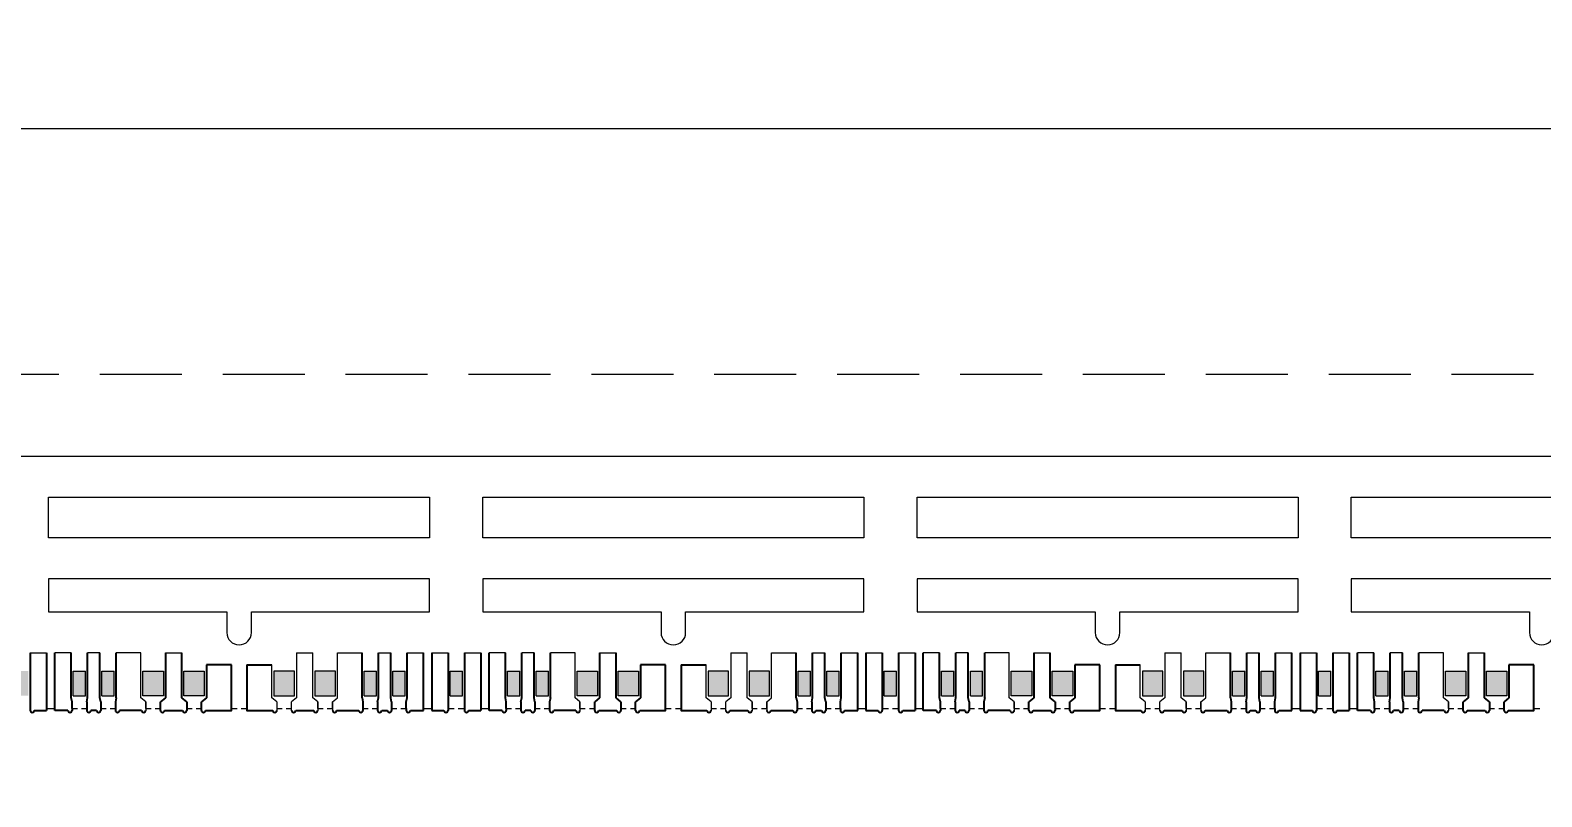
# Model space of a CAD drawing. Header units: millimetres. Extents: x 4026 to 4299, y 1527 to 1783.
# Drawn here: x 4105.99 to 4124.44, y 1739.06 to 1748.42 of the extents above; entities that cross this region are included whole.
import ezdxf

# ---------------------------------------------------------------- set-up
doc = ezdxf.new("R2010")
doc.units = ezdxf.units.MM
doc.linetypes.add('HIDDEN', pattern=[0.375, 0.25, -0.125])
doc.layers.add('1', color=7, linetype='Continuous')
doc.layers.add('1D', color=4, linetype='Continuous')
doc.layers.add('AM_8', color=3, linetype='Continuous', lineweight=15)
doc.layers.add('标注线', color=3, linetype='Continuous', lineweight=18)
doc.styles.get("Standard").update_dxf_attribs({"font": ''})
doc.styles.get('Standard').set_extended_font_data('SimSun')
doc.dimstyles.new('ISO-25', dxfattribs={"dimtxt": 0.1, "dimasz": 0.08, "dimexe": 0.015, "dimexo": 0.015, "dimgap": 0.02, "dimtad": 0, "dimzin": 1, "dimdsep": 46, "dimtxsty": 'Standard', "dimcen": 0.1, "dimadec": 0, "dimazin": 0, "dimtfac": 1, "dimtmove": 0, "dimatfit": 3, "dimfxl": 1, "dimarcsym": 0})

# ---------------------------------------------------------------- blocks, each defined once
blk = doc.blocks.new('*D84')
at = {"layer": 'Defpoints', "color": 0}
for p in [(4129.593, 1745.709), (4094.843, 1673.221), (4096.641, 1661.293)]:
    blk.add_point(p, dxfattribs=at)
at = {"layer": '标注线', "color": 0, "lineweight": 5}
for p, q in [((4094.843, 1673.206), (4094.843, 1665.293)), ((4094.843, 1665.293), (4096.641, 1663.293)), ((4096.641, 1663.293), (4096.641, 1661.293))]:
    blk.add_line(p, q, dxfattribs=at)
at = {"layer": '标注线', "color": 0, "lineweight": 5, "insert": (4096.641, 1658.896), "char_height": 1.15, "attachment_point": 5, "rotation": 90}
blk.add_mtext('34.750', dxfattribs=at)

msp = doc.modelspace()

# ---------------------------------------------------------------- hatches: boundary and pattern name
at = {"layer": 'AM_8', "linetype": 'ByBlock'}
h = msp.add_hatch(dxfattribs=at)
h.set_pattern_fill('GLASS', color=3, scale=0.002)
h.set_pattern_definition([(123.6901, (5.33048, 3416.407292), (-0.050800067793, 0.101599977535), [0.018316194, -0.1648457968]), (123.6901, (5.331496, 3416.41034), (-0.050800067793, 0.101599977535), [0.0109897164, -0.1721722744]), (123.6901, (5.3254, 3416.41034), (-0.050800067793, 0.101599977535), [0.0109897164, -0.1721722744])])
h.paths.add_polyline_path([(4103.6681, 1740.5964), (4103.6681, 1740.2964), (4103.9181, 1740.2964), (4103.9181, 1740.5964)])
h.paths.add_polyline_path([(4104.1681, 1740.5964), (4104.1681, 1740.2964), (4104.4181, 1740.2964), (4104.4181, 1740.5964)])
h.paths.add_polyline_path([(4107.3681, 1740.2964), (4107.3681, 1740.5964), (4107.6181, 1740.5964), (4107.6181, 1740.2964)])
h.paths.add_polyline_path([(4107.8681, 1740.2964), (4107.8681, 1740.5964), (4108.1181, 1740.5964), (4108.1181, 1740.2964)])
h.paths.add_polyline_path([(4104.7681, 1740.2964), (4104.7681, 1740.5964), (4104.9181, 1740.5964), (4104.9181, 1740.2964)])
h.paths.add_polyline_path([(4105.1181, 1740.2964), (4105.1181, 1740.5964), (4105.2681, 1740.5964), (4105.2681, 1740.2964)])
h.paths.add_polyline_path([(4106.8681, 1740.2964), (4106.8681, 1740.5964), (4107.0181, 1740.5964), (4107.0181, 1740.2964)])
h.paths.add_polyline_path([(4106.5181, 1740.2964), (4106.5181, 1740.5964), (4106.6681, 1740.5964), (4106.6681, 1740.2964)])
h.paths.add_polyline_path([(4105.8181, 1740.2964), (4105.8181, 1740.5964), (4105.9681, 1740.5964), (4105.9681, 1740.2964)])
h = msp.add_hatch(dxfattribs=at)
h.set_pattern_fill('GLASS', color=3, scale=0.002)
h.set_pattern_definition([(123.6901, (10.63048, 3416.407292), (-0.050800067793, 0.101599977535), [0.018316194, -0.1648457968]), (123.6901, (10.631496, 3416.41034), (-0.050800067793, 0.101599977535), [0.0109897164, -0.1721722744]), (123.6901, (10.6254, 3416.41034), (-0.050800067793, 0.101599977535), [0.0109897164, -0.1721722744])])
h.paths.add_polyline_path([(4108.9681, 1740.5964), (4108.9681, 1740.2964), (4109.2181, 1740.2964), (4109.2181, 1740.5964)])
h.paths.add_polyline_path([(4109.4681, 1740.5964), (4109.4681, 1740.2964), (4109.7181, 1740.2964), (4109.7181, 1740.5964)])
h.paths.add_polyline_path([(4112.6681, 1740.2964), (4112.6681, 1740.5964), (4112.9181, 1740.5964), (4112.9181, 1740.2964)])
h.paths.add_polyline_path([(4113.1681, 1740.2964), (4113.1681, 1740.5964), (4113.4181, 1740.5964), (4113.4181, 1740.2964)])
h.paths.add_polyline_path([(4110.0681, 1740.2964), (4110.0681, 1740.5964), (4110.2181, 1740.5964), (4110.2181, 1740.2964)])
h.paths.add_polyline_path([(4110.4181, 1740.2964), (4110.4181, 1740.5964), (4110.5681, 1740.5964), (4110.5681, 1740.2964)])
h.paths.add_polyline_path([(4112.1681, 1740.2964), (4112.1681, 1740.5964), (4112.3181, 1740.5964), (4112.3181, 1740.2964)])
h.paths.add_polyline_path([(4111.8181, 1740.2964), (4111.8181, 1740.5964), (4111.9681, 1740.5964), (4111.9681, 1740.2964)])
h.paths.add_polyline_path([(4111.1181, 1740.2964), (4111.1181, 1740.5964), (4111.2681, 1740.5964), (4111.2681, 1740.2964)])
h = msp.add_hatch(dxfattribs=at)
h.set_pattern_fill('GLASS', color=3, scale=0.002)
h.set_pattern_definition([(123.6901, (15.93048, 3416.407292), (-0.050800067793, 0.101599977535), [0.018316194, -0.1648457968]), (123.6901, (15.931496, 3416.41034), (-0.050800067793, 0.101599977535), [0.0109897164, -0.1721722744]), (123.6901, (15.9254, 3416.41034), (-0.050800067793, 0.101599977535), [0.0109897164, -0.1721722744])])
h.paths.add_polyline_path([(4114.2681, 1740.5964), (4114.2681, 1740.2964), (4114.5181, 1740.2964), (4114.5181, 1740.5964)])
h.paths.add_polyline_path([(4114.7681, 1740.5964), (4114.7681, 1740.2964), (4115.0181, 1740.2964), (4115.0181, 1740.5964)])
h.paths.add_polyline_path([(4117.9681, 1740.2964), (4117.9681, 1740.5964), (4118.2181, 1740.5964), (4118.2181, 1740.2964)])
h.paths.add_polyline_path([(4118.4681, 1740.2964), (4118.4681, 1740.5964), (4118.7181, 1740.5964), (4118.7181, 1740.2964)])
h.paths.add_polyline_path([(4115.3681, 1740.2964), (4115.3681, 1740.5964), (4115.5181, 1740.5964), (4115.5181, 1740.2964)])
h.paths.add_polyline_path([(4115.7181, 1740.2964), (4115.7181, 1740.5964), (4115.8681, 1740.5964), (4115.8681, 1740.2964)])
h.paths.add_polyline_path([(4117.4681, 1740.2964), (4117.4681, 1740.5964), (4117.6181, 1740.5964), (4117.6181, 1740.2964)])
h.paths.add_polyline_path([(4117.1181, 1740.2964), (4117.1181, 1740.5964), (4117.2681, 1740.5964), (4117.2681, 1740.2964)])
h.paths.add_polyline_path([(4116.4181, 1740.2964), (4116.4181, 1740.5964), (4116.5681, 1740.5964), (4116.5681, 1740.2964)])
h = msp.add_hatch(dxfattribs=at)
h.set_pattern_fill('GLASS', color=3, scale=0.002)
h.set_pattern_definition([(123.6901, (21.23048, 3416.407292), (-0.050800067793, 0.101599977535), [0.018316194, -0.1648457968]), (123.6901, (21.231496, 3416.41034), (-0.050800067793, 0.101599977535), [0.0109897164, -0.1721722744]), (123.6901, (21.2254, 3416.41034), (-0.050800067793, 0.101599977535), [0.0109897164, -0.1721722744])])
h.paths.add_polyline_path([(4119.5681, 1740.5964), (4119.5681, 1740.2964), (4119.8181, 1740.2964), (4119.8181, 1740.5964)])
h.paths.add_polyline_path([(4120.0681, 1740.5964), (4120.0681, 1740.2964), (4120.3181, 1740.2964), (4120.3181, 1740.5964)])
h.paths.add_polyline_path([(4123.2681, 1740.2964), (4123.2681, 1740.5964), (4123.5181, 1740.5964), (4123.5181, 1740.2964)])
h.paths.add_polyline_path([(4123.7681, 1740.2964), (4123.7681, 1740.5964), (4124.0181, 1740.5964), (4124.0181, 1740.2964)])
h.paths.add_polyline_path([(4120.6681, 1740.2964), (4120.6681, 1740.5964), (4120.8181, 1740.5964), (4120.8181, 1740.2964)])
h.paths.add_polyline_path([(4121.0181, 1740.2964), (4121.0181, 1740.5964), (4121.1681, 1740.5964), (4121.1681, 1740.2964)])
h.paths.add_polyline_path([(4122.7681, 1740.2964), (4122.7681, 1740.5964), (4122.9181, 1740.5964), (4122.9181, 1740.2964)])
h.paths.add_polyline_path([(4122.4181, 1740.2964), (4122.4181, 1740.5964), (4122.5681, 1740.5964), (4122.5681, 1740.2964)])
h.paths.add_polyline_path([(4121.7181, 1740.2964), (4121.7181, 1740.5964), (4121.8681, 1740.5964), (4121.8681, 1740.2964)])

# ---------------------------------------------------------------- linework, layer by layer
at = {"lineweight": 5}
for p, q in [((4105.9931, 1740.8214, 0.0291), (4106.1931, 1740.8214, 0.0291)), ((4106.4931, 1740.8214, 0.0291), (4106.2931, 1740.8214, 0.0291)), ((4106.8431, 1740.8214, 0.0291), (4106.6931, 1740.8214, 0.0291)), ((4107.3431, 1740.8214, 0.0291), (4107.0431, 1740.8214, 0.0291)), ((4107.3431, 1740.2714, 0.0291), (4107.3431, 1740.8214, 0.0291)), ((4107.6431, 1740.8214, 0.0291), (4107.8431, 1740.8214, 0.0291)), ((4109.2431, 1740.8214, 0.0291), (4109.4431, 1740.8214, 0.0291)), ((4109.2431, 1740.8214, 0.0291), (4109.2431, 1740.2714, 0.0291)), ((4109.4431, 1740.2714, 0.0291), (4109.4431, 1740.8214, 0.0291)), ((4109.7431, 1740.8214, 0.0291), (4110.0431, 1740.8214, 0.0291)), ((4109.7431, 1740.2714, 0.0291), (4109.7431, 1740.8214, 0.0291)), ((4110.2431, 1740.8214, 0.0291), (4110.3931, 1740.8214, 0.0291)), ((4110.5931, 1740.8214, 0.0291), (4110.7931, 1740.8214, 0.0291)), ((4110.8931, 1740.8214, 0.0291), (4111.0931, 1740.8214, 0.0291)), ((4111.2931, 1740.8214, 0.0291), (4111.4931, 1740.8214, 0.0291)), ((4111.7931, 1740.8214, 0.0291), (4111.5931, 1740.8214, 0.0291)), ((4112.1431, 1740.8214, 0.0291), (4111.9931, 1740.8214, 0.0291)), ((4112.6431, 1740.8214, 0.0291), (4112.3431, 1740.8214, 0.0291)), ((4112.6431, 1740.2714, 0.0291), (4112.6431, 1740.8214, 0.0291)), ((4112.9431, 1740.8214, 0.0291), (4113.1431, 1740.8214, 0.0291)), ((4114.5431, 1740.8214, 0.0291), (4114.7431, 1740.8214, 0.0291)), ((4114.5431, 1740.8214, 0.0291), (4114.5431, 1740.2714, 0.0291)), ((4114.7431, 1740.2714, 0.0291), (4114.7431, 1740.8214, 0.0291)), ((4115.0431, 1740.8214, 0.0291), (4115.3431, 1740.8214, 0.0291)), ((4115.0431, 1740.2714, 0.0291), (4115.0431, 1740.8214, 0.0291)), ((4115.5431, 1740.8214, 0.0291), (4115.6931, 1740.8214, 0.0291)), ((4115.8931, 1740.8214, 0.0291), (4116.0931, 1740.8214, 0.0291)), ((4116.1931, 1740.8214, 0.0291), (4116.3931, 1740.8214, 0.0291)), ((4116.5931, 1740.8214, 0.0291), (4116.7931, 1740.8214, 0.0291)), ((4117.0931, 1740.8214, 0.0291), (4116.8931, 1740.8214, 0.0291)), ((4117.4431, 1740.8214, 0.0291), (4117.2931, 1740.8214, 0.0291)), ((4117.9431, 1740.8214, 0.0291), (4117.6431, 1740.8214, 0.0291)), ((4117.9431, 1740.2714, 0.0291), (4117.9431, 1740.8214, 0.0291)), ((4118.2431, 1740.8214, 0.0291), (4118.4431, 1740.8214, 0.0291)), ((4119.8431, 1740.8214, 0.0291), (4120.0431, 1740.8214, 0.0291)), ((4119.8431, 1740.8214, 0.0291), (4119.8431, 1740.2714, 0.0291)), ((4120.0431, 1740.2714, 0.0291), (4120.0431, 1740.8214, 0.0291)), ((4120.3431, 1740.8214, 0.0291), (4120.6431, 1740.8214, 0.0291)), ((4120.3431, 1740.2714, 0.0291), (4120.3431, 1740.8214, 0.0291)), ((4120.8431, 1740.8214, 0.0291), (4120.9931, 1740.8214, 0.0291)), ((4121.1931, 1740.8214, 0.0291), (4121.3931, 1740.8214, 0.0291)), ((4121.4931, 1740.8214, 0.0291), (4121.6931, 1740.8214, 0.0291)), ((4121.8931, 1740.8214, 0.0291), (4122.0931, 1740.8214, 0.0291)), ((4122.3931, 1740.8214, 0.0291), (4122.1931, 1740.8214, 0.0291)), ((4122.7431, 1740.8214, 0.0291), (4122.5931, 1740.8214, 0.0291)), ((4123.2431, 1740.8214, 0.0291), (4122.9431, 1740.8214, 0.0291)), ((4123.2431, 1740.2714, 0.0291), (4123.2431, 1740.8214, 0.0291)), ((4123.5431, 1740.8214, 0.0291), (4123.7431, 1740.8214, 0.0291)), ((4108.9431, 1740.2714, 0.0291), (4108.9431, 1740.6742, 0.0291)), ((4114.2431, 1740.2714, 0.0291), (4114.2431, 1740.6742, 0.0291)), ((4119.5431, 1740.2714, 0.0291), (4119.5431, 1740.6742, 0.0291)), ((4107.4031, 1740.2214, 0.0291), (4107.3431, 1740.2714, 0.0291)), ((4107.4031, 1740.1414, 0.0291), (4107.4031, 1740.2214, 0.0291)), ((4107.4031, 1740.2214, 0.0291), (4107.4031, 1740.1164, 0.0291)), ((4109.0031, 1740.2214, 0.0291), (4108.9431, 1740.2714, 0.0291)), ((4109.0031, 1740.2214, 0.0291), (4109.0031, 1740.1164, 0.0291)), ((4109.2431, 1740.2714, 0.0291), (4109.1831, 1740.2214, 0.0291)), ((4109.1831, 1740.1164, 0.0291), (4109.1831, 1740.2214, 0.0291)), ((4109.5031, 1740.2214, 0.0291), (4109.4431, 1740.2714, 0.0291)), ((4109.5031, 1740.1414, 0.0291), (4109.5031, 1740.2214, 0.0291)), ((4109.5031, 1740.2214, 0.0291), (4109.5031, 1740.1164, 0.0291)), ((4109.6831, 1740.2214, 0.0291), (4109.7431, 1740.2714, 0.0291)), ((4109.6831, 1740.1414, 0.0291), (4109.6831, 1740.2214, 0.0291)), ((4109.6831, 1740.2214, 0.0291), (4109.6831, 1740.1164, 0.0291)), ((4112.7031, 1740.2214, 0.0291), (4112.6431, 1740.2714, 0.0291)), ((4112.7031, 1740.1414, 0.0291), (4112.7031, 1740.2214, 0.0291)), ((4112.7031, 1740.2214, 0.0291), (4112.7031, 1740.1164, 0.0291)), ((4114.3031, 1740.2214, 0.0291), (4114.2431, 1740.2714, 0.0291)), ((4114.3031, 1740.2214, 0.0291), (4114.3031, 1740.1164, 0.0291)), ((4114.5431, 1740.2714, 0.0291), (4114.4831, 1740.2214, 0.0291)), ((4114.4831, 1740.1164, 0.0291), (4114.4831, 1740.2214, 0.0291)), ((4114.8031, 1740.2214, 0.0291), (4114.7431, 1740.2714, 0.0291)), ((4114.8031, 1740.1414, 0.0291), (4114.8031, 1740.2214, 0.0291)), ((4114.8031, 1740.2214, 0.0291), (4114.8031, 1740.1164, 0.0291)), ((4114.9831, 1740.2214, 0.0291), (4115.0431, 1740.2714, 0.0291)), ((4114.9831, 1740.1414, 0.0291), (4114.9831, 1740.2214, 0.0291)), ((4114.9831, 1740.2214, 0.0291), (4114.9831, 1740.1164, 0.0291)), ((4118.0031, 1740.2214, 0.0291), (4117.9431, 1740.2714, 0.0291)), ((4118.0031, 1740.1414, 0.0291), (4118.0031, 1740.2214, 0.0291)), ((4118.0031, 1740.2214, 0.0291), (4118.0031, 1740.1164, 0.0291)), ((4119.6031, 1740.2214, 0.0291), (4119.5431, 1740.2714, 0.0291)), ((4119.6031, 1740.2214, 0.0291), (4119.6031, 1740.1164, 0.0291)), ((4119.8431, 1740.2714, 0.0291), (4119.7831, 1740.2214, 0.0291)), ((4119.7831, 1740.1164, 0.0291), (4119.7831, 1740.2214, 0.0291)), ((4120.1031, 1740.2214, 0.0291), (4120.0431, 1740.2714, 0.0291)), ((4120.1031, 1740.1414, 0.0291), (4120.1031, 1740.2214, 0.0291)), ((4120.1031, 1740.2214, 0.0291), (4120.1031, 1740.1164, 0.0291)), ((4120.2831, 1740.2214, 0.0291), (4120.3431, 1740.2714, 0.0291)), ((4120.2831, 1740.1414, 0.0291), (4120.2831, 1740.2214, 0.0291)), ((4120.2831, 1740.2214, 0.0291), (4120.2831, 1740.1164, 0.0291)), ((4123.3031, 1740.2214, 0.0291), (4123.2431, 1740.2714, 0.0291)), ((4123.3031, 1740.1414, 0.0291), (4123.3031, 1740.2214, 0.0291)), ((4123.3031, 1740.2214, 0.0291), (4123.3031, 1740.1164, 0.0291))]:
    msp.add_line(p, q, dxfattribs=at)
at = {"color": 0}
for p, q in [((4105.9931, 1740.8214, 0.0291), (4105.9931, 1740.1164, 0.0291)), ((4106.1931, 1740.8214, 0.0291), (4106.1931, 1740.1164, 0.0291)), ((4106.4931, 1740.2714, 0.0291), (4106.4931, 1740.8214, 0.0291)), ((4106.6931, 1740.2714, 0.0291), (4106.6931, 1740.8214, 0.0291)), ((4106.8431, 1740.2714, 0.0291), (4106.8431, 1740.8214, 0.0291)), ((4107.0431, 1740.2714, 0.0291), (4107.0431, 1740.8214, 0.0291)), ((4110.0431, 1740.2714, 0.0291), (4110.0431, 1740.8214, 0.0291)), ((4110.2431, 1740.2714, 0.0291), (4110.2431, 1740.8214, 0.0291)), ((4110.3931, 1740.2714, 0.0291), (4110.3931, 1740.8214, 0.0291)), ((4110.5931, 1740.2714, 0.0291), (4110.5931, 1740.8214, 0.0291)), ((4110.8931, 1740.8214, 0.0291), (4110.8931, 1740.1164, 0.0291)), ((4111.0931, 1740.8214, 0.0291), (4111.0931, 1740.1164, 0.0291)), ((4111.2931, 1740.8214, 0.0291), (4111.2931, 1740.1164, 0.0291)), ((4111.4931, 1740.8214, 0.0291), (4111.4931, 1740.1164, 0.0291)), ((4111.7931, 1740.2714, 0.0291), (4111.7931, 1740.8214, 0.0291)), ((4111.9931, 1740.2714, 0.0291), (4111.9931, 1740.8214, 0.0291)), ((4112.1431, 1740.2714, 0.0291), (4112.1431, 1740.8214, 0.0291)), ((4112.3431, 1740.2714, 0.0291), (4112.3431, 1740.8214, 0.0291)), ((4115.3431, 1740.2714, 0.0291), (4115.3431, 1740.8214, 0.0291)), ((4115.5431, 1740.2714, 0.0291), (4115.5431, 1740.8214, 0.0291)), ((4115.6931, 1740.2714, 0.0291), (4115.6931, 1740.8214, 0.0291)), ((4115.8931, 1740.2714, 0.0291), (4115.8931, 1740.8214, 0.0291)), ((4116.1931, 1740.8214, 0.0291), (4116.1931, 1740.1164, 0.0291)), ((4116.3931, 1740.8214, 0.0291), (4116.3931, 1740.1164, 0.0291)), ((4116.5931, 1740.8214, 0.0291), (4116.5931, 1740.1164, 0.0291)), ((4116.7931, 1740.8214, 0.0291), (4116.7931, 1740.1164, 0.0291)), ((4117.0931, 1740.2714, 0.0291), (4117.0931, 1740.8214, 0.0291)), ((4117.2931, 1740.2714, 0.0291), (4117.2931, 1740.8214, 0.0291)), ((4117.4431, 1740.2714, 0.0291), (4117.4431, 1740.8214, 0.0291)), ((4117.6431, 1740.2714, 0.0291), (4117.6431, 1740.8214, 0.0291)), ((4120.6431, 1740.2714, 0.0291), (4120.6431, 1740.8214, 0.0291)), ((4120.8431, 1740.2714, 0.0291), (4120.8431, 1740.8214, 0.0291)), ((4120.9931, 1740.2714, 0.0291), (4120.9931, 1740.8214, 0.0291)), ((4121.1931, 1740.2714, 0.0291), (4121.1931, 1740.8214, 0.0291)), ((4121.4931, 1740.8214, 0.0291), (4121.4931, 1740.1164, 0.0291)), ((4121.6931, 1740.8214, 0.0291), (4121.6931, 1740.1164, 0.0291)), ((4121.8931, 1740.8214, 0.0291), (4121.8931, 1740.1164, 0.0291)), ((4122.0931, 1740.8214, 0.0291), (4122.0931, 1740.1164, 0.0291)), ((4122.3931, 1740.2714, 0.0291), (4122.3931, 1740.8214, 0.0291)), ((4122.5931, 1740.2714, 0.0291), (4122.5931, 1740.8214, 0.0291)), ((4122.7431, 1740.2714, 0.0291), (4122.7431, 1740.8214, 0.0291)), ((4122.9431, 1740.2714, 0.0291), (4122.9431, 1740.8214, 0.0291)), ((4106.5031, 1740.2214, 0.0291), (4106.4931, 1740.2714, 0.0291)), ((4106.5031, 1740.1414, 0.0291), (4106.5031, 1740.2214, 0.0291)), ((4106.6831, 1740.2214, 0.0291), (4106.6931, 1740.2714, 0.0291)), ((4106.8531, 1740.2214, 0.0291), (4106.8431, 1740.2714, 0.0291)), ((4107.0431, 1740.2714, 0.0291), (4107.0331, 1740.2214, 0.0291)), ((4107.0331, 1740.2214, 0.0291), (4107.0331, 1740.1414, 0.0291)), ((4107.5831, 1740.1164, 0.0291), (4107.5831, 1740.2214, 0.0291)), ((4107.9031, 1740.2214, 0.0291), (4107.9031, 1740.1164, 0.0291)), ((4108.0831, 1740.1164, 0.0291), (4108.0831, 1740.2214, 0.0291)), ((4110.0431, 1740.2714, 0.0291), (4110.0531, 1740.2214, 0.0291)), ((4110.0531, 1740.2214, 0.0291), (4110.0531, 1740.1414, 0.0291)), ((4110.2331, 1740.2214, 0.0291), (4110.2431, 1740.2714, 0.0291)), ((4110.4031, 1740.2214, 0.0291), (4110.3931, 1740.2714, 0.0291)), ((4110.5831, 1740.2214, 0.0291), (4110.5931, 1740.2714, 0.0291)), ((4110.5831, 1740.1414, 0.0291), (4110.5831, 1740.2214, 0.0291)), ((4111.8031, 1740.2214, 0.0291), (4111.7931, 1740.2714, 0.0291)), ((4111.8031, 1740.1414, 0.0291), (4111.8031, 1740.2214, 0.0291)), ((4111.9831, 1740.2214, 0.0291), (4111.9931, 1740.2714, 0.0291)), ((4112.1531, 1740.2214, 0.0291), (4112.1431, 1740.2714, 0.0291)), ((4112.3431, 1740.2714, 0.0291), (4112.3331, 1740.2214, 0.0291)), ((4112.3331, 1740.2214, 0.0291), (4112.3331, 1740.1414, 0.0291)), ((4112.8831, 1740.1164, 0.0291), (4112.8831, 1740.2214, 0.0291)), ((4113.2031, 1740.2214, 0.0291), (4113.2031, 1740.1164, 0.0291)), ((4113.3831, 1740.1164, 0.0291), (4113.3831, 1740.2214, 0.0291)), ((4115.3431, 1740.2714, 0.0291), (4115.3531, 1740.2214, 0.0291)), ((4115.3531, 1740.2214, 0.0291), (4115.3531, 1740.1414, 0.0291)), ((4115.5331, 1740.2214, 0.0291), (4115.5431, 1740.2714, 0.0291)), ((4115.7031, 1740.2214, 0.0291), (4115.6931, 1740.2714, 0.0291)), ((4115.8831, 1740.2214, 0.0291), (4115.8931, 1740.2714, 0.0291)), ((4115.8831, 1740.1414, 0.0291), (4115.8831, 1740.2214, 0.0291)), ((4117.1031, 1740.2214, 0.0291), (4117.0931, 1740.2714, 0.0291)), ((4117.1031, 1740.1414, 0.0291), (4117.1031, 1740.2214, 0.0291)), ((4117.2831, 1740.2214, 0.0291), (4117.2931, 1740.2714, 0.0291)), ((4117.4531, 1740.2214, 0.0291), (4117.4431, 1740.2714, 0.0291)), ((4117.6431, 1740.2714, 0.0291), (4117.6331, 1740.2214, 0.0291)), ((4117.6331, 1740.2214, 0.0291), (4117.6331, 1740.1414, 0.0291)), ((4118.1831, 1740.1164, 0.0291), (4118.1831, 1740.2214, 0.0291)), ((4118.5031, 1740.2214, 0.0291), (4118.5031, 1740.1164, 0.0291)), ((4118.6831, 1740.1164, 0.0291), (4118.6831, 1740.2214, 0.0291)), ((4120.6431, 1740.2714, 0.0291), (4120.6531, 1740.2214, 0.0291)), ((4120.6531, 1740.2214, 0.0291), (4120.6531, 1740.1414, 0.0291)), ((4120.8331, 1740.2214, 0.0291), (4120.8431, 1740.2714, 0.0291)), ((4121.0031, 1740.2214, 0.0291), (4120.9931, 1740.2714, 0.0291)), ((4121.1831, 1740.2214, 0.0291), (4121.1931, 1740.2714, 0.0291)), ((4121.1831, 1740.1414, 0.0291), (4121.1831, 1740.2214, 0.0291)), ((4122.4031, 1740.2214, 0.0291), (4122.3931, 1740.2714, 0.0291)), ((4122.4031, 1740.1414, 0.0291), (4122.4031, 1740.2214, 0.0291)), ((4122.5831, 1740.2214, 0.0291), (4122.5931, 1740.2714, 0.0291)), ((4122.7531, 1740.2214, 0.0291), (4122.7431, 1740.2714, 0.0291)), ((4122.9431, 1740.2714, 0.0291), (4122.9331, 1740.2214, 0.0291)), ((4122.9331, 1740.2214, 0.0291), (4122.9331, 1740.1414, 0.0291)), ((4123.4831, 1740.1164, 0.0291), (4123.4831, 1740.2214, 0.0291)), ((4123.8031, 1740.2214, 0.0291), (4123.8031, 1740.1164, 0.0291)), ((4123.9831, 1740.1164, 0.0291), (4123.9831, 1740.2214, 0.0291))]:
    msp.add_line(p, q, dxfattribs=at)
for p, q in [((4107.6431, 1740.8214, 0.0291), (4107.6431, 1740.2714, 0.0291)), ((4107.8431, 1740.2714, 0.0291), (4107.8431, 1740.8214, 0.0291)), ((4112.9431, 1740.8214, 0.0291), (4112.9431, 1740.2714, 0.0291)), ((4113.1431, 1740.2714, 0.0291), (4113.1431, 1740.8214, 0.0291)), ((4118.2431, 1740.8214, 0.0291), (4118.2431, 1740.2714, 0.0291)), ((4118.4431, 1740.2714, 0.0291), (4118.4431, 1740.8214, 0.0291)), ((4123.5431, 1740.8214, 0.0291), (4123.5431, 1740.2714, 0.0291)), ((4123.7431, 1740.2714, 0.0291), (4123.7431, 1740.8214, 0.0291)), ((4108.1431, 1740.6742, 0.0291), (4108.1431, 1740.2714, 0.0291)), ((4108.4481, 1740.6742, 0.0291), (4108.1431, 1740.6742, 0.0291)), ((4108.6381, 1740.6742, 0.0291), (4108.9431, 1740.6742, 0.0291)), ((4113.4431, 1740.6742, 0.0291), (4113.4431, 1740.2714, 0.0291)), ((4113.7481, 1740.6742, 0.0291), (4113.4431, 1740.6742, 0.0291)), ((4113.9381, 1740.6742, 0.0291), (4114.2431, 1740.6742, 0.0291)), ((4118.7431, 1740.6742, 0.0291), (4118.7431, 1740.2714, 0.0291)), ((4119.0481, 1740.6742, 0.0291), (4118.7431, 1740.6742, 0.0291)), ((4119.2381, 1740.6742, 0.0291), (4119.5431, 1740.6742, 0.0291)), ((4124.0431, 1740.6742, 0.0291), (4124.0431, 1740.2714, 0.0291)), ((4124.3481, 1740.6742, 0.0291), (4124.0431, 1740.6742, 0.0291)), ((4106.6831, 1740.2214, 0.0291), (4106.6831, 1740.1164, 0.0291)), ((4106.8531, 1740.2214, 0.0291), (4106.8531, 1740.1164, 0.0291)), ((4107.6431, 1740.2714, 0.0291), (4107.5831, 1740.2214, 0.0291)), ((4107.9031, 1740.2214, 0.0291), (4107.8431, 1740.2714, 0.0291)), ((4108.1431, 1740.2714, 0.0291), (4108.0831, 1740.2214, 0.0291)), ((4110.2331, 1740.2214, 0.0291), (4110.2331, 1740.1164, 0.0291)), ((4110.4031, 1740.2214, 0.0291), (4110.4031, 1740.1164, 0.0291)), ((4111.9831, 1740.2214, 0.0291), (4111.9831, 1740.1164, 0.0291)), ((4112.1531, 1740.2214, 0.0291), (4112.1531, 1740.1164, 0.0291)), ((4112.9431, 1740.2714, 0.0291), (4112.8831, 1740.2214, 0.0291)), ((4113.2031, 1740.2214, 0.0291), (4113.1431, 1740.2714, 0.0291)), ((4113.4431, 1740.2714, 0.0291), (4113.3831, 1740.2214, 0.0291)), ((4115.5331, 1740.2214, 0.0291), (4115.5331, 1740.1164, 0.0291)), ((4115.7031, 1740.2214, 0.0291), (4115.7031, 1740.1164, 0.0291)), ((4117.2831, 1740.2214, 0.0291), (4117.2831, 1740.1164, 0.0291)), ((4117.4531, 1740.2214, 0.0291), (4117.4531, 1740.1164, 0.0291)), ((4118.2431, 1740.2714, 0.0291), (4118.1831, 1740.2214, 0.0291)), ((4118.5031, 1740.2214, 0.0291), (4118.4431, 1740.2714, 0.0291)), ((4118.7431, 1740.2714, 0.0291), (4118.6831, 1740.2214, 0.0291)), ((4120.8331, 1740.2214, 0.0291), (4120.8331, 1740.1164, 0.0291)), ((4121.0031, 1740.2214, 0.0291), (4121.0031, 1740.1164, 0.0291)), ((4122.5831, 1740.2214, 0.0291), (4122.5831, 1740.1164, 0.0291)), ((4122.7531, 1740.2214, 0.0291), (4122.7531, 1740.1164, 0.0291)), ((4123.5431, 1740.2714, 0.0291), (4123.4831, 1740.2214, 0.0291)), ((4123.8031, 1740.2214, 0.0291), (4123.7431, 1740.2714, 0.0291)), ((4124.0431, 1740.2714, 0.0291), (4123.9831, 1740.2214, 0.0291)), ((4106.5031, 1740.1414, 0.0291), (4106.5031, 1740.1164, 0.0291)), ((4107.0331, 1740.1414, 0.0291), (4107.0331, 1740.1164, 0.0291)), ((4110.0531, 1740.1414, 0.0291), (4110.0531, 1740.1164, 0.0291)), ((4110.5831, 1740.1414, 0.0291), (4110.5831, 1740.1164, 0.0291)), ((4111.8031, 1740.1414, 0.0291), (4111.8031, 1740.1164, 0.0291)), ((4112.3331, 1740.1414, 0.0291), (4112.3331, 1740.1164, 0.0291)), ((4115.3531, 1740.1414, 0.0291), (4115.3531, 1740.1164, 0.0291)), ((4115.8831, 1740.1414, 0.0291), (4115.8831, 1740.1164, 0.0291)), ((4117.1031, 1740.1414, 0.0291), (4117.1031, 1740.1164, 0.0291)), ((4117.6331, 1740.1414, 0.0291), (4117.6331, 1740.1164, 0.0291)), ((4120.6531, 1740.1414, 0.0291), (4120.6531, 1740.1164, 0.0291)), ((4121.1831, 1740.1414, 0.0291), (4121.1831, 1740.1164, 0.0291)), ((4122.4031, 1740.1414, 0.0291), (4122.4031, 1740.1164, 0.0291)), ((4122.9331, 1740.1414, 0.0291), (4122.9331, 1740.1164, 0.0291))]:
    msp.add_line(p, q)
at = {"color": 0, "elevation": 0.0291}
for points in [[(4106.2931, 1740.1164), (4106.2931, 1740.8214)], [(4110.7931, 1740.1164), (4110.7931, 1740.8214)], [(4111.5931, 1740.1164), (4111.5931, 1740.8214)], [(4116.0931, 1740.1164), (4116.0931, 1740.8214)], [(4116.8931, 1740.1164), (4116.8931, 1740.8214)], [(4121.3931, 1740.1164), (4121.3931, 1740.8214)], [(4122.1931, 1740.1164), (4122.1931, 1740.8214)], [(4108.1331, 1740.1164), (4108.4481, 1740.1164), (4108.4481, 1740.6742)], [(4108.6381, 1740.6742), (4108.6381, 1740.1164), (4108.9531, 1740.1164)], [(4113.4331, 1740.1164), (4113.7481, 1740.1164), (4113.7481, 1740.6742)], [(4113.9381, 1740.6742), (4113.9381, 1740.1164), (4114.2531, 1740.1164)], [(4118.7331, 1740.1164), (4119.0481, 1740.1164), (4119.0481, 1740.6742)], [(4119.2381, 1740.6742), (4119.2381, 1740.1164), (4119.5531, 1740.1164)], [(4124.0331, 1740.1164), (4124.3481, 1740.1164), (4124.3481, 1740.6742)], [(4106.0431, 1740.1164), (4106.1931, 1740.1164)], [(4106.4531, 1740.1164), (4106.2931, 1740.1164)], [(4106.8031, 1740.1164), (4106.7331, 1740.1164)], [(4107.3531, 1740.1164), (4107.0831, 1740.1164)], [(4107.6331, 1740.1164), (4107.8531, 1740.1164)], [(4109.2331, 1740.1164), (4109.4531, 1740.1164)], [(4109.7331, 1740.1164), (4110.0031, 1740.1164)], [(4110.2831, 1740.1164), (4110.3531, 1740.1164)], [(4110.6331, 1740.1164), (4110.7931, 1740.1164)], [(4110.8931, 1740.1164), (4111.0431, 1740.1164)], [(4111.3431, 1740.1164), (4111.4931, 1740.1164)], [(4111.7531, 1740.1164), (4111.5931, 1740.1164)], [(4112.1031, 1740.1164), (4112.0331, 1740.1164)], [(4112.6531, 1740.1164), (4112.3831, 1740.1164)], [(4112.9331, 1740.1164), (4113.1531, 1740.1164)], [(4114.5331, 1740.1164), (4114.7531, 1740.1164)], [(4115.0331, 1740.1164), (4115.3031, 1740.1164)], [(4115.5831, 1740.1164), (4115.6531, 1740.1164)], [(4115.9331, 1740.1164), (4116.0931, 1740.1164)], [(4116.1931, 1740.1164), (4116.3431, 1740.1164)], [(4116.6431, 1740.1164), (4116.7931, 1740.1164)], [(4117.0531, 1740.1164), (4116.8931, 1740.1164)], [(4117.4031, 1740.1164), (4117.3331, 1740.1164)], [(4117.9531, 1740.1164), (4117.6831, 1740.1164)], [(4118.2331, 1740.1164), (4118.4531, 1740.1164)], [(4119.8331, 1740.1164), (4120.0531, 1740.1164)], [(4120.3331, 1740.1164), (4120.6031, 1740.1164)], [(4120.8831, 1740.1164), (4120.9531, 1740.1164)], [(4121.2331, 1740.1164), (4121.3931, 1740.1164)], [(4121.4931, 1740.1164), (4121.6431, 1740.1164)], [(4121.9431, 1740.1164), (4122.0931, 1740.1164)], [(4122.3531, 1740.1164), (4122.1931, 1740.1164)], [(4122.7031, 1740.1164), (4122.6331, 1740.1164)], [(4123.2531, 1740.1164), (4122.9831, 1740.1164)], [(4123.5331, 1740.1164), (4123.7531, 1740.1164)]]:
    msp.add_lwpolyline(points, dxfattribs=at)
for centre, end in [((4106.0181, 1740.1164, 0.0291), 360), ((4106.4781, 1740.1164, 0.0291), 360), ((4106.7081, 1740.1164, 0.0291), 360), ((4106.8281, 1740.1164, 0.0291), 0), ((4107.0581, 1740.1164, 0.0291), 360), ((4107.3781, 1740.1164, 0.0291), 360), ((4107.6081, 1740.1164, 0.0291), 360), ((4107.8781, 1740.1164, 0.0291), 0), ((4108.1081, 1740.1164, 0.0291), 360), ((4108.9781, 1740.1164, 0.0291), 0), ((4109.2081, 1740.1164, 0.0291), 360), ((4109.4781, 1740.1164, 0.0291), 0), ((4109.7081, 1740.1164, 0.0291), 360), ((4110.0281, 1740.1164, 0.0291), 360), ((4110.2581, 1740.1164, 0.0291), 360), ((4110.3781, 1740.1164, 0.0291), 0), ((4110.6081, 1740.1164, 0.0291), 360), ((4111.0681, 1740.1164, 0.0291), 0), ((4111.3181, 1740.1164, 0.0291), 360), ((4111.7781, 1740.1164, 0.0291), 360), ((4112.0081, 1740.1164, 0.0291), 360), ((4112.1281, 1740.1164, 0.0291), 0), ((4112.3581, 1740.1164, 0.0291), 360), ((4112.6781, 1740.1164, 0.0291), 360), ((4112.9081, 1740.1164, 0.0291), 360), ((4113.1781, 1740.1164, 0.0291), 0), ((4113.4081, 1740.1164, 0.0291), 360), ((4114.2781, 1740.1164, 0.0291), 0), ((4114.5081, 1740.1164, 0.0291), 360), ((4114.7781, 1740.1164, 0.0291), 0), ((4115.0081, 1740.1164, 0.0291), 360), ((4115.3281, 1740.1164, 0.0291), 360), ((4115.5581, 1740.1164, 0.0291), 360), ((4115.6781, 1740.1164, 0.0291), 0), ((4115.9081, 1740.1164, 0.0291), 360), ((4116.3681, 1740.1164, 0.0291), 0), ((4116.6181, 1740.1164, 0.0291), 360), ((4117.0781, 1740.1164, 0.0291), 360), ((4117.3081, 1740.1164, 0.0291), 360), ((4117.4281, 1740.1164, 0.0291), 0), ((4117.6581, 1740.1164, 0.0291), 360), ((4117.9781, 1740.1164, 0.0291), 360), ((4118.2081, 1740.1164, 0.0291), 360), ((4118.4781, 1740.1164, 0.0291), 0), ((4118.7081, 1740.1164, 0.0291), 360), ((4119.5781, 1740.1164, 0.0291), 0), ((4119.8081, 1740.1164, 0.0291), 360), ((4120.0781, 1740.1164, 0.0291), 0), ((4120.3081, 1740.1164, 0.0291), 360), ((4120.6281, 1740.1164, 0.0291), 360), ((4120.8581, 1740.1164, 0.0291), 360), ((4120.9781, 1740.1164, 0.0291), 0), ((4121.2081, 1740.1164, 0.0291), 360), ((4121.6681, 1740.1164, 0.0291), 0), ((4121.9181, 1740.1164, 0.0291), 360), ((4122.3781, 1740.1164, 0.0291), 360), ((4122.6081, 1740.1164, 0.0291), 360), ((4122.7281, 1740.1164, 0.0291), 0), ((4122.9581, 1740.1164, 0.0291), 360), ((4123.2781, 1740.1164, 0.0291), 360), ((4123.5081, 1740.1164, 0.0291), 360), ((4123.7781, 1740.1164, 0.0291), 0), ((4124.0081, 1740.1164, 0.0291), 360)]:
    msp.add_arc(centre, 0.025, 180, end)
at = {"layer": '1', "lineweight": 5}
msp.add_line((4091.3431, 1747.2214, 0.0291), (4166.8431, 1747.2214, 0.0291), dxfattribs=at)
at = {"layer": '1', "lineweight": 5, "elevation": 0.0291}
for points in [[(4106.2181, 1742.7214), (4110.8681, 1742.7214), (4110.8681, 1742.2214), (4106.2181, 1742.2214)], [(4111.5181, 1742.7214), (4116.1681, 1742.7214), (4116.1681, 1742.2214), (4111.5181, 1742.2214)], [(4116.8181, 1742.7214), (4121.4681, 1742.7214), (4121.4681, 1742.2214), (4116.8181, 1742.2214)], [(4122.1181, 1742.7214), (4126.7681, 1742.7214), (4126.7681, 1742.2214), (4122.1181, 1742.2214)]]:
    msp.add_lwpolyline(points, close=True, dxfattribs=at)
for points in [[(4108.3931, 1741.0664, 1), (4108.6931, 1741.0664), (4108.6931, 1741.3214), (4110.8681, 1741.3214), (4110.8681, 1741.7214), (4106.2181, 1741.7214), (4106.2181, 1741.3214), (4108.3931, 1741.3214)], [(4113.6931, 1741.0664, 1), (4113.9931, 1741.0664), (4113.9931, 1741.3214), (4116.1681, 1741.3214), (4116.1681, 1741.7214), (4111.5181, 1741.7214), (4111.5181, 1741.3214), (4113.6931, 1741.3214)], [(4118.9931, 1741.0664, 1), (4119.2931, 1741.0664), (4119.2931, 1741.3214), (4121.4681, 1741.3214), (4121.4681, 1741.7214), (4116.8181, 1741.7214), (4116.8181, 1741.3214), (4118.9931, 1741.3214)], [(4124.2931, 1741.0664, 1), (4124.5931, 1741.0664), (4124.5931, 1741.3214), (4126.7681, 1741.3214), (4126.7681, 1741.7214), (4122.1181, 1741.7214), (4122.1181, 1741.3214), (4124.2931, 1741.3214)]]:
    msp.add_lwpolyline(points, format="xyb", close=True, dxfattribs=at)
at = {"layer": '1D', "linetype": 'HIDDEN', "lineweight": 5, "ltscale": 4}
msp.add_line((4090.3431, 1744.2214, 0.0291), (4167.0712, 1744.2214, 0.0291), dxfattribs=at)
at = {"layer": '1D', "color": 1, "lineweight": 5, "elevation": 0.0291}
msp.add_lwpolyline([(4166.8431, 1673.2214), (4094.8431, 1673.2214), (4094.8431, 1743.2214), (4166.8431, 1743.2214)], dxfattribs=at)
at = {"layer": '1D', "linetype": 'HIDDEN', "lineweight": 5, "ltscale": 0.15, "elevation": 0.0291}
for points in [[(4106.1931, 1740.1414), (4106.2931, 1740.1414)], [(4106.5031, 1740.1414), (4106.5681, 1740.1414)], [(4106.6181, 1740.1414), (4106.6831, 1740.1414)], [(4106.8531, 1740.1414), (4106.9181, 1740.1414)], [(4106.9681, 1740.1414), (4107.0331, 1740.1414)], [(4107.4031, 1740.1414), (4107.4681, 1740.1414)], [(4107.5181, 1740.1414), (4107.5831, 1740.1414)], [(4107.9031, 1740.1414), (4107.9681, 1740.1414)], [(4108.0181, 1740.1414), (4108.0831, 1740.1414)], [(4108.4481, 1740.1414), (4108.5181, 1740.1414)], [(4108.5681, 1740.1414), (4108.6381, 1740.1414)], [(4109.0031, 1740.1414), (4109.0681, 1740.1414)], [(4109.1181, 1740.1414), (4109.1831, 1740.1414)], [(4109.5031, 1740.1414), (4109.5681, 1740.1414)], [(4109.6181, 1740.1414), (4109.6831, 1740.1414)], [(4110.0531, 1740.1414), (4110.1181, 1740.1414)], [(4110.1681, 1740.1414), (4110.2331, 1740.1414)], [(4110.4031, 1740.1414), (4110.4681, 1740.1414)], [(4110.5181, 1740.1414), (4110.5831, 1740.1414)], [(4110.7931, 1740.1414), (4110.8931, 1740.1414)], [(4111.0931, 1740.1414), (4111.1681, 1740.1414)], [(4111.2181, 1740.1414), (4111.2931, 1740.1414)], [(4111.4931, 1740.1414), (4111.5931, 1740.1414)], [(4111.8031, 1740.1414), (4111.8681, 1740.1414)], [(4111.9181, 1740.1414), (4111.9831, 1740.1414)], [(4112.1531, 1740.1414), (4112.2181, 1740.1414)], [(4112.2681, 1740.1414), (4112.3331, 1740.1414)], [(4112.7031, 1740.1414), (4112.7681, 1740.1414)], [(4112.8181, 1740.1414), (4112.8831, 1740.1414)], [(4113.2031, 1740.1414), (4113.2681, 1740.1414)], [(4113.3181, 1740.1414), (4113.3831, 1740.1414)], [(4113.7481, 1740.1414), (4113.8181, 1740.1414)], [(4113.8681, 1740.1414), (4113.9381, 1740.1414)], [(4114.3031, 1740.1414), (4114.3681, 1740.1414)], [(4114.4181, 1740.1414), (4114.4831, 1740.1414)], [(4114.8031, 1740.1414), (4114.8681, 1740.1414)], [(4114.9181, 1740.1414), (4114.9831, 1740.1414)], [(4115.3531, 1740.1414), (4115.4181, 1740.1414)], [(4115.4681, 1740.1414), (4115.5331, 1740.1414)], [(4115.7031, 1740.1414), (4115.7681, 1740.1414)], [(4115.8181, 1740.1414), (4115.8831, 1740.1414)], [(4116.0931, 1740.1414), (4116.1931, 1740.1414)], [(4116.3931, 1740.1414), (4116.4681, 1740.1414)], [(4116.5181, 1740.1414), (4116.5931, 1740.1414)], [(4116.7931, 1740.1414), (4116.8931, 1740.1414)], [(4117.1031, 1740.1414), (4117.1681, 1740.1414)], [(4117.2181, 1740.1414), (4117.2831, 1740.1414)], [(4117.4531, 1740.1414), (4117.5181, 1740.1414)], [(4117.5681, 1740.1414), (4117.6331, 1740.1414)], [(4118.0031, 1740.1414), (4118.0681, 1740.1414)], [(4118.1181, 1740.1414), (4118.1831, 1740.1414)], [(4118.5031, 1740.1414), (4118.5681, 1740.1414)], [(4118.6181, 1740.1414), (4118.6831, 1740.1414)], [(4119.0481, 1740.1414), (4119.1181, 1740.1414)], [(4119.1681, 1740.1414), (4119.2381, 1740.1414)], [(4119.6031, 1740.1414), (4119.6681, 1740.1414)], [(4119.7181, 1740.1414), (4119.7831, 1740.1414)], [(4120.1031, 1740.1414), (4120.1681, 1740.1414)], [(4120.2181, 1740.1414), (4120.2831, 1740.1414)], [(4120.6531, 1740.1414), (4120.7181, 1740.1414)], [(4120.7681, 1740.1414), (4120.8331, 1740.1414)], [(4121.0031, 1740.1414), (4121.0681, 1740.1414)], [(4121.1181, 1740.1414), (4121.1831, 1740.1414)], [(4121.3931, 1740.1414), (4121.4931, 1740.1414)], [(4121.6931, 1740.1414), (4121.7681, 1740.1414)], [(4121.8181, 1740.1414), (4121.8931, 1740.1414)], [(4122.0931, 1740.1414), (4122.1931, 1740.1414)], [(4122.4031, 1740.1414), (4122.4681, 1740.1414)], [(4122.5181, 1740.1414), (4122.5831, 1740.1414)], [(4122.7531, 1740.1414), (4122.8181, 1740.1414)], [(4122.8681, 1740.1414), (4122.9331, 1740.1414)], [(4123.3031, 1740.1414), (4123.3681, 1740.1414)], [(4123.4181, 1740.1414), (4123.4831, 1740.1414)], [(4123.8031, 1740.1414), (4123.8681, 1740.1414)], [(4123.9181, 1740.1414), (4123.9831, 1740.1414)], [(4124.3481, 1740.1414), (4124.4181, 1740.1414)]]:
    msp.add_lwpolyline(points, dxfattribs=at)
at = {"layer": 'AM_8', "color": 3, "linetype": 'ByBlock'}
for p, q in [((4106.5181, 1740.2964, 0.0291), (4106.5181, 1740.5964, 0.0291)), ((4106.5181, 1740.5964, 0.0291), (4106.6681, 1740.5964, 0.0291)), ((4106.6681, 1740.2964, 0.0291), (4106.6681, 1740.5964, 0.0291)), ((4106.8681, 1740.2964, 0.0291), (4106.8681, 1740.5964, 0.0291)), ((4106.8681, 1740.5964, 0.0291), (4107.0181, 1740.5964, 0.0291)), ((4107.0181, 1740.2964, 0.0291), (4107.0181, 1740.5964, 0.0291)), ((4110.0681, 1740.2964, 0.0291), (4110.0681, 1740.5964, 0.0291)), ((4110.0681, 1740.5964, 0.0291), (4110.2181, 1740.5964, 0.0291)), ((4110.2181, 1740.2964, 0.0291), (4110.2181, 1740.5964, 0.0291)), ((4110.4181, 1740.2964, 0.0291), (4110.4181, 1740.5964, 0.0291)), ((4110.4181, 1740.5964, 0.0291), (4110.5681, 1740.5964, 0.0291)), ((4110.5681, 1740.2964, 0.0291), (4110.5681, 1740.5964, 0.0291)), ((4111.1181, 1740.2964, 0.0291), (4111.1181, 1740.5964, 0.0291)), ((4111.1181, 1740.5964, 0.0291), (4111.2681, 1740.5964, 0.0291)), ((4111.2681, 1740.2964, 0.0291), (4111.2681, 1740.5964, 0.0291)), ((4111.8181, 1740.2964, 0.0291), (4111.8181, 1740.5964, 0.0291)), ((4111.8181, 1740.5964, 0.0291), (4111.9681, 1740.5964, 0.0291)), ((4111.9681, 1740.2964, 0.0291), (4111.9681, 1740.5964, 0.0291)), ((4112.1681, 1740.2964, 0.0291), (4112.1681, 1740.5964, 0.0291)), ((4112.1681, 1740.5964, 0.0291), (4112.3181, 1740.5964, 0.0291)), ((4112.3181, 1740.2964, 0.0291), (4112.3181, 1740.5964, 0.0291)), ((4115.3681, 1740.2964, 0.0291), (4115.3681, 1740.5964, 0.0291)), ((4115.3681, 1740.5964, 0.0291), (4115.5181, 1740.5964, 0.0291)), ((4115.5181, 1740.2964, 0.0291), (4115.5181, 1740.5964, 0.0291)), ((4115.7181, 1740.2964, 0.0291), (4115.7181, 1740.5964, 0.0291)), ((4115.7181, 1740.5964, 0.0291), (4115.8681, 1740.5964, 0.0291)), ((4115.8681, 1740.2964, 0.0291), (4115.8681, 1740.5964, 0.0291)), ((4116.4181, 1740.2964, 0.0291), (4116.4181, 1740.5964, 0.0291)), ((4116.4181, 1740.5964, 0.0291), (4116.5681, 1740.5964, 0.0291)), ((4116.5681, 1740.2964, 0.0291), (4116.5681, 1740.5964, 0.0291)), ((4117.1181, 1740.2964, 0.0291), (4117.1181, 1740.5964, 0.0291)), ((4117.1181, 1740.5964, 0.0291), (4117.2681, 1740.5964, 0.0291)), ((4117.2681, 1740.2964, 0.0291), (4117.2681, 1740.5964, 0.0291)), ((4117.4681, 1740.2964, 0.0291), (4117.4681, 1740.5964, 0.0291)), ((4117.4681, 1740.5964, 0.0291), (4117.6181, 1740.5964, 0.0291)), ((4117.6181, 1740.2964, 0.0291), (4117.6181, 1740.5964, 0.0291)), ((4120.6681, 1740.2964, 0.0291), (4120.6681, 1740.5964, 0.0291)), ((4120.6681, 1740.5964, 0.0291), (4120.8181, 1740.5964, 0.0291)), ((4120.8181, 1740.2964, 0.0291), (4120.8181, 1740.5964, 0.0291)), ((4121.0181, 1740.2964, 0.0291), (4121.0181, 1740.5964, 0.0291)), ((4121.0181, 1740.5964, 0.0291), (4121.1681, 1740.5964, 0.0291)), ((4121.1681, 1740.2964, 0.0291), (4121.1681, 1740.5964, 0.0291)), ((4121.7181, 1740.2964, 0.0291), (4121.7181, 1740.5964, 0.0291)), ((4121.7181, 1740.5964, 0.0291), (4121.8681, 1740.5964, 0.0291)), ((4121.8681, 1740.2964, 0.0291), (4121.8681, 1740.5964, 0.0291)), ((4122.4181, 1740.2964, 0.0291), (4122.4181, 1740.5964, 0.0291)), ((4122.4181, 1740.5964, 0.0291), (4122.5681, 1740.5964, 0.0291)), ((4122.5681, 1740.2964, 0.0291), (4122.5681, 1740.5964, 0.0291)), ((4122.7681, 1740.2964, 0.0291), (4122.7681, 1740.5964, 0.0291)), ((4122.7681, 1740.5964, 0.0291), (4122.9181, 1740.5964, 0.0291)), ((4122.9181, 1740.2964, 0.0291), (4122.9181, 1740.5964, 0.0291)), ((4106.5181, 1740.2964, 0.0291), (4106.6681, 1740.2964, 0.0291)), ((4106.8681, 1740.2964, 0.0291), (4107.0181, 1740.2964, 0.0291)), ((4110.0681, 1740.2964, 0.0291), (4110.2181, 1740.2964, 0.0291)), ((4110.4181, 1740.2964, 0.0291), (4110.5681, 1740.2964, 0.0291)), ((4111.1181, 1740.2964, 0.0291), (4111.2681, 1740.2964, 0.0291)), ((4111.8181, 1740.2964, 0.0291), (4111.9681, 1740.2964, 0.0291)), ((4112.1681, 1740.2964, 0.0291), (4112.3181, 1740.2964, 0.0291)), ((4115.3681, 1740.2964, 0.0291), (4115.5181, 1740.2964, 0.0291)), ((4115.7181, 1740.2964, 0.0291), (4115.8681, 1740.2964, 0.0291)), ((4116.4181, 1740.2964, 0.0291), (4116.5681, 1740.2964, 0.0291)), ((4117.1181, 1740.2964, 0.0291), (4117.2681, 1740.2964, 0.0291)), ((4117.4681, 1740.2964, 0.0291), (4117.6181, 1740.2964, 0.0291)), ((4120.6681, 1740.2964, 0.0291), (4120.8181, 1740.2964, 0.0291)), ((4121.0181, 1740.2964, 0.0291), (4121.1681, 1740.2964, 0.0291)), ((4121.7181, 1740.2964, 0.0291), (4121.8681, 1740.2964, 0.0291)), ((4122.4181, 1740.2964, 0.0291), (4122.5681, 1740.2964, 0.0291)), ((4122.7681, 1740.2964, 0.0291), (4122.9181, 1740.2964, 0.0291))]:
    msp.add_line(p, q, dxfattribs=at)
at = {"layer": 'AM_8', "color": 3, "linetype": 'ByBlock', "elevation": 0.0291}
for points in [[(4107.6181, 1740.5964), (4107.6181, 1740.2964), (4107.3681, 1740.2964), (4107.3681, 1740.5964)], [(4108.1181, 1740.5964), (4108.1181, 1740.2964), (4107.8681, 1740.2964), (4107.8681, 1740.5964)], [(4108.9681, 1740.5964), (4108.9681, 1740.2964), (4109.2181, 1740.2964), (4109.2181, 1740.5964)], [(4109.4681, 1740.5964), (4109.4681, 1740.2964), (4109.7181, 1740.2964), (4109.7181, 1740.5964)], [(4112.9181, 1740.5964), (4112.9181, 1740.2964), (4112.6681, 1740.2964), (4112.6681, 1740.5964)], [(4113.4181, 1740.5964), (4113.4181, 1740.2964), (4113.1681, 1740.2964), (4113.1681, 1740.5964)], [(4114.2681, 1740.5964), (4114.2681, 1740.2964), (4114.5181, 1740.2964), (4114.5181, 1740.5964)], [(4114.7681, 1740.5964), (4114.7681, 1740.2964), (4115.0181, 1740.2964), (4115.0181, 1740.5964)], [(4118.2181, 1740.5964), (4118.2181, 1740.2964), (4117.9681, 1740.2964), (4117.9681, 1740.5964)], [(4118.7181, 1740.5964), (4118.7181, 1740.2964), (4118.4681, 1740.2964), (4118.4681, 1740.5964)], [(4119.5681, 1740.5964), (4119.5681, 1740.2964), (4119.8181, 1740.2964), (4119.8181, 1740.5964)], [(4120.0681, 1740.5964), (4120.0681, 1740.2964), (4120.3181, 1740.2964), (4120.3181, 1740.5964)], [(4123.5181, 1740.5964), (4123.5181, 1740.2964), (4123.2681, 1740.2964), (4123.2681, 1740.5964)], [(4124.0181, 1740.5964), (4124.0181, 1740.2964), (4123.7681, 1740.2964), (4123.7681, 1740.5964)]]:
    msp.add_lwpolyline(points, close=True, dxfattribs=at)

# ---------------------------------------------------------------- dimensions: what is measured, and where the dimension line sits
at = {"layer": '标注线', "lineweight": 5}
dim = msp.add_ordinate_dim(feature_location=(4094.8431, 1673.2214), offset=(1.7975, -11.9287), dtype=1, origin=(4129.5931, 1745.7094), dimstyle='ISO-25', override={"dimtxt": 1.15, "dimasz": 1, "dimdec": 3, "dimfxl": 0.0072, "dimlwe": 5, "dimarcsym": 2}, dxfattribs=at)
dim.commit()
dim.dimension.update_dxf_attribs({"geometry": '*D84', "text_midpoint": (4096.6406, 1658.8956)})

doc.saveas('drawing.dxf')
